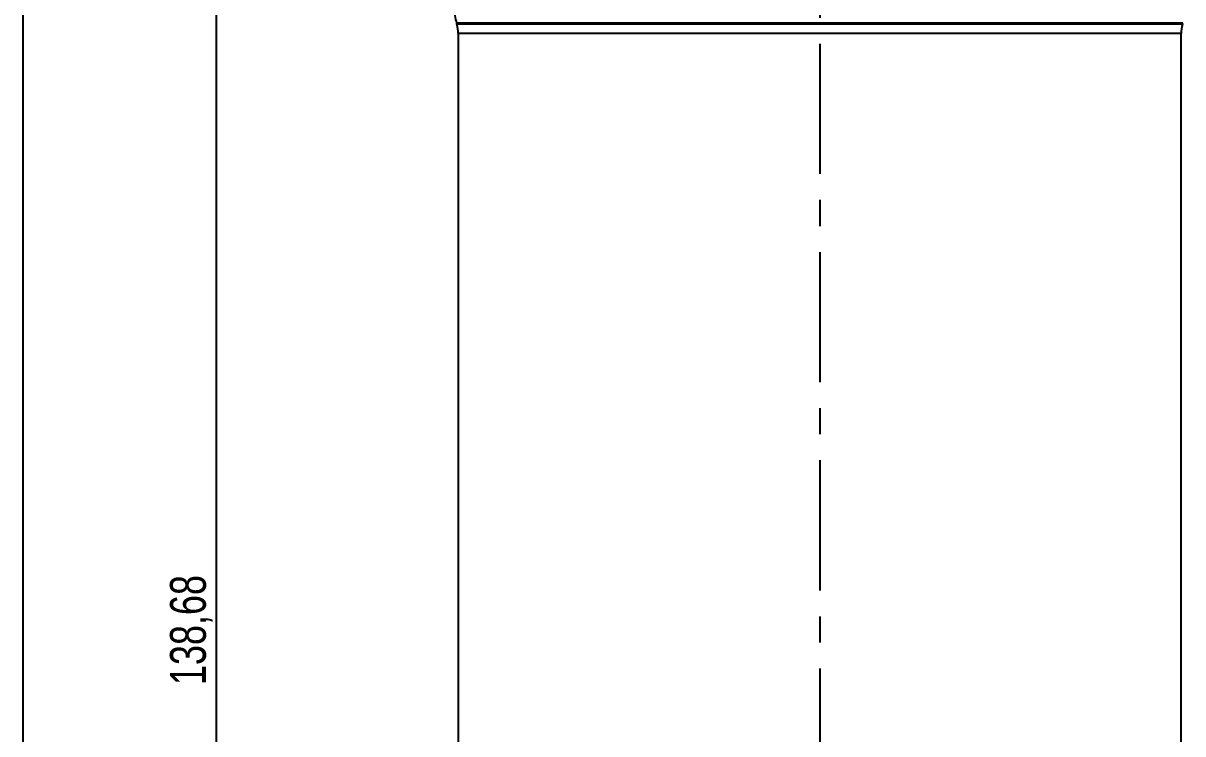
# Model space of a CAD drawing. Header units: millimetres. Extents: x 8 to 586, y 8 to 412.
# Drawn here: x 8 to 121.2, y 221 to 290.4 of the extents above; entities that cross this region are included whole.
import ezdxf

# ---------------------------------------------------------------- set-up
doc = ezdxf.new("R2010")
doc.units = ezdxf.units.MM
doc.linetypes.add('CENTERX2', pattern=[20.32, 12.7, -2.54, 2.54, -2.54])
for name, color, linetype in [('CENTERLINE', 4, 'CENTERX2'), ('DETAIL', 3, 'Continuous'), ('DIMENSIONS', 2, 'Continuous')]:
    doc.layers.add(name, color=color, linetype=linetype)
doc.layers.add('OUTLINE', color=7, linetype='Continuous', lineweight=25)
doc.styles.add('SLDTEXTSTYLE0', font='TXT', dxfattribs={"width": 0.75})
doc.dimstyles.new('SLDDIMSTYLE6', dxfattribs={"dimtxt": 3.5, "dimasz": 2, "dimexe": 0, "dimexo": 0.0625, "dimgap": 0.875, "dimtad": 1, "dimrnd": 1e-09, "dimzin": 12, "dimdsep": 46, "dimtxsty": 'SLDTEXTSTYLE0', "dimsah": 1, "dimcen": 0.09, "dimadec": 0, "dimazin": 3, "dimtfac": 1, "dimtofl": 0, "dimtmove": 0, "dimatfit": 3, "dimfxl": 0, "dimfrac": 2, "dimtolj": 1, "dimtzin": 12, "dimarcsym": 0})

# ---------------------------------------------------------------- blocks, each defined once
blk = doc.blocks.new('_D_49')
at = {"layer": 'DIMENSIONS'}
for p, q in [((85.01, 302.25), (24.84, 302.25)), ((26.84, 302.25), (26.84, 163.57)), ((50.73, 163.57), (24.84, 163.57))]:
    blk.add_line(p, q, dxfattribs=at)
for points in [[(26.84, 302.25), (26.34, 300.25), (27.34, 300.25)], [(26.84, 163.57), (27.34, 165.57), (26.34, 165.57)]]:
    blk.add_solid(points, dxfattribs=at)
at = {"layer": 'DIMENSIONS', "insert": (22.33, 225.8), "char_height": 3.5, "attachment_point": 1, "rotation": 90, "style": 'SLDTEXTSTYLE0'}
blk.add_mtext('138,68', dxfattribs=at)

msp = doc.modelspace()

# ---------------------------------------------------------------- linework, layer by layer
at = {"layer": 'CENTERLINE'}
msp.add_line((85.74983, 389.97839), (85.74983, 154.93955), dxfattribs=at)
at = {"layer": 'DETAIL'}
for p, q in [((121.19449, 290.3896), (50.30517, 290.3896)), ((121.16304, 290.2896), (50.33663, 290.2896)), ((121.02483, 289.38953), (50.47483, 289.38953))]:
    msp.add_line(p, q, dxfattribs=at)
at = {"layer": 'OUTLINE'}
for p, q in [((8, 8), (8, 412)), ((50.30517, 290.3896), (50.33663, 290.2896)), ((121.16304, 290.2896), (121.19449, 290.3896)), ((50.47483, 289.38953), (50.47483, 196.27238)), ((121.02483, 196.27238), (121.02483, 289.38953))]:
    msp.add_line(p, q, dxfattribs=at)
for centre, radius, start, end in [((55.07483, 291.88973), 5, 180, 197.4590884), ((47.47483, 289.38953), 3, 0, 17.4590884), ((124.02483, 289.38953), 3, 162.5409116, 180)]:
    msp.add_arc(centre, radius, start, end, dxfattribs=at)

# ---------------------------------------------------------------- dimensions: what is measured, and where the dimension line sits
at = {"layer": 'DIMENSIONS'}
dim = msp.add_linear_dim(base=(26.84317, 163.57238), p1=(86.01315, 302.25225), p2=(51.73101, 163.57238), angle=90, dimstyle='SLDDIMSTYLE6', dxfattribs=at)
dim.commit()
dim.dimension.update_dxf_attribs({"geometry": '_D_49', "text_midpoint": (26.84317, 232.91232), "dimtype": 160})

doc.saveas('drawing.dxf')
